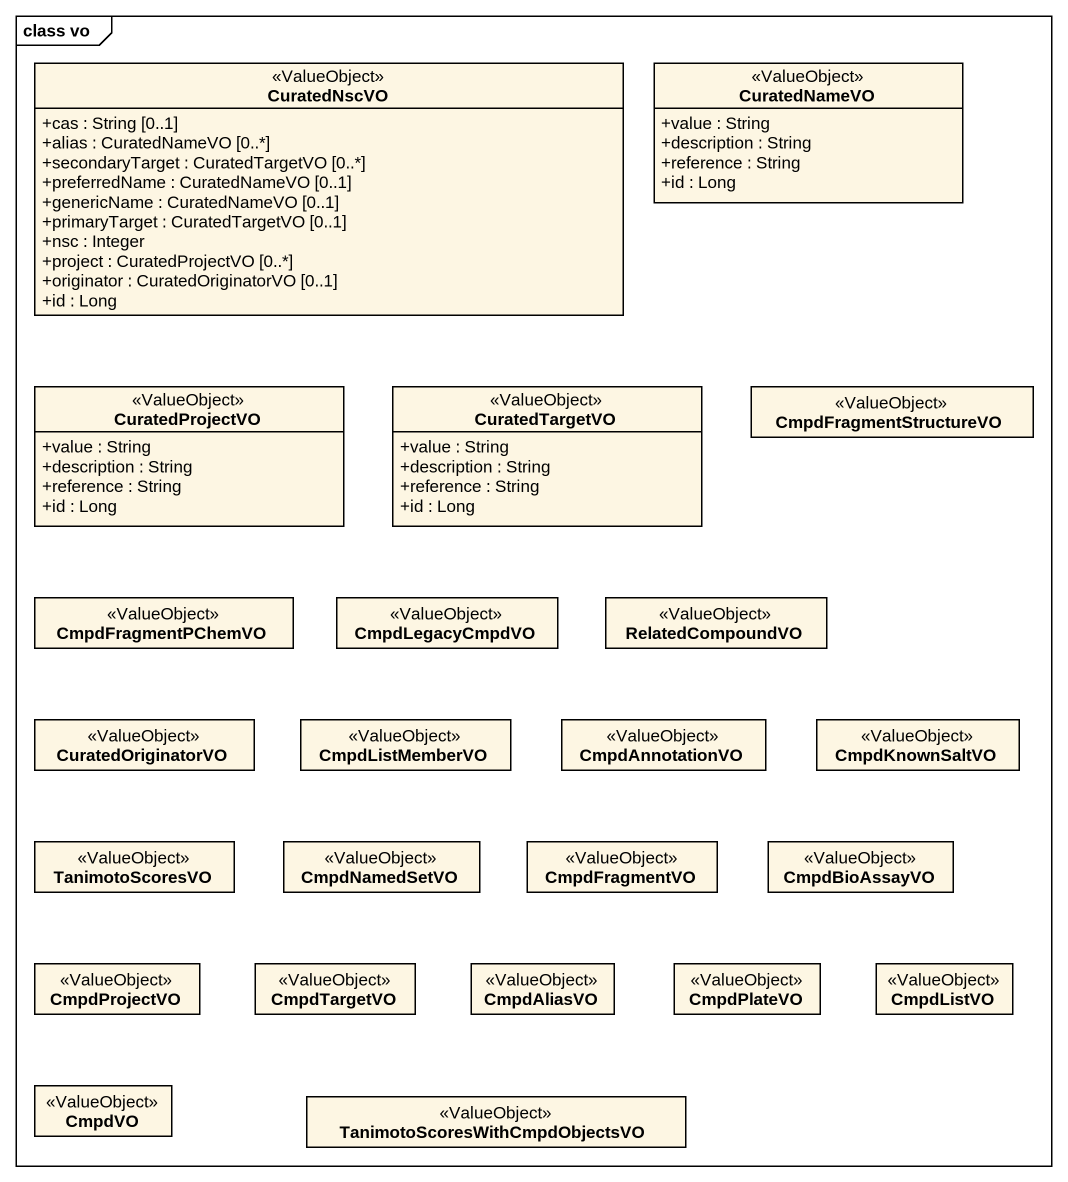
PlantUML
@startuml
mainframe class vo
hide circle
hide empty members
skinparam classAttributeIconSize 0
class CuratedNscVO <<ValueObject>> {
  +cas : String [0..1]
  +alias : CuratedNameVO [0..*]
  +secondaryTarget : CuratedTargetVO [0..*]
  +preferredName : CuratedNameVO [0..1]
  +genericName : CuratedNameVO [0..1]
  +primaryTarget : CuratedTargetVO [0..1]
  +nsc : Integer
  +project : CuratedProjectVO [0..*]
  +originator : CuratedOriginatorVO [0..1]
  +id : Long
}
class CuratedNameVO <<ValueObject>> {
  +value : String
  +description : String
  +reference : String
  +id : Long
}
class CuratedProjectVO <<ValueObject>> {
  +value : String
  +description : String
  +reference : String
  +id : Long
}
class CuratedTargetVO <<ValueObject>> {
  +value : String
  +description : String
  +reference : String
  +id : Long
}
class CmpdFragmentStructureVO <<ValueObject>>
class CmpdFragmentPChemVO <<ValueObject>>
class CmpdLegacyCmpdVO <<ValueObject>>
class RelatedCompoundVO <<ValueObject>>
class CuratedOriginatorVO <<ValueObject>>
class CmpdListMemberVO <<ValueObject>>
class CmpdAnnotationVO <<ValueObject>>
class CmpdKnownSaltVO <<ValueObject>>
class TanimotoScoresVO <<ValueObject>>
class CmpdNamedSetVO <<ValueObject>>
class CmpdFragmentVO <<ValueObject>>
class CmpdBioAssayVO <<ValueObject>>
class CmpdProjectVO <<ValueObject>>
class CmpdTargetVO <<ValueObject>>
class CmpdAliasVO <<ValueObject>>
class CmpdPlateVO <<ValueObject>>
class CmpdListVO <<ValueObject>>
class CmpdVO <<ValueObject>>
class "TanimotoScoresWithCmpdObjectsVO" as TanimotoScoresWithCmpdObject <<ValueObject>>
@enduml
